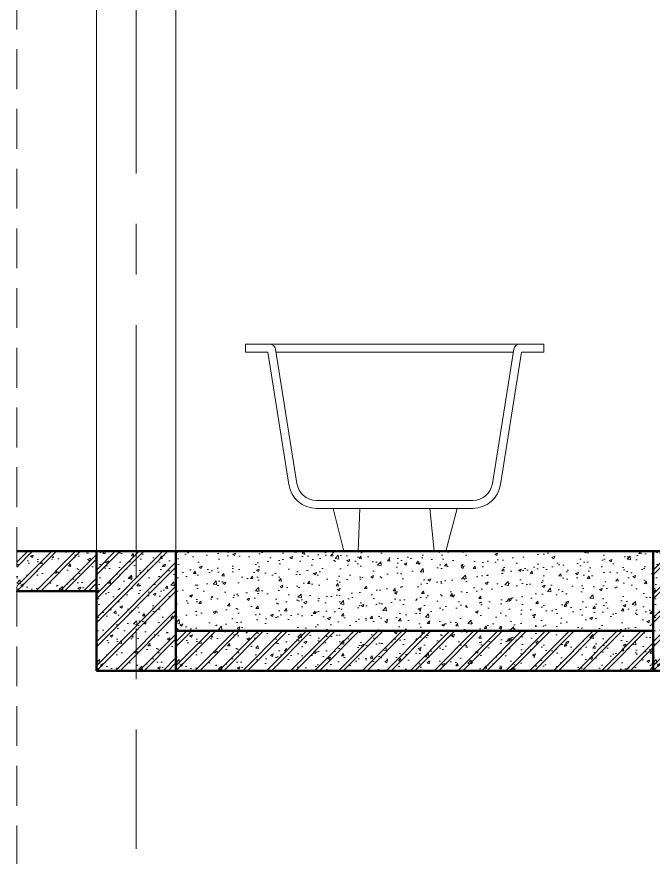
# Model space of a CAD drawing. Header units: inches. Extents: x 88947 to 296847, y 35049 to 161062.
# Drawn here: x 261022 to 262622, y 125091 to 127202 of the extents above; entities that cross this region are included whole.
import ezdxf

# ---------------------------------------------------------------- set-up
doc = ezdxf.new("R2010")
doc.units = ezdxf.units.IN
doc.header["$MEASUREMENT"] = 0
for name, pattern in [('ACAD_ISO03W100', [30, 12, -18]), ('CENTER', [50.800000000000004, 31.75, -6.35, 6.35, -6.35]), ('DASHED', [0.75, 0.5, -0.25])]:
    doc.linetypes.add(name, pattern=pattern)
for name, color, linetype, lineweight in [('HACTH', 8, 'Continuous', 5), ('KHUNG 2', 144, 'Continuous', 18), ('THAY', 3, 'Continuous', 18), ('TRUC', 252, 'ACAD_ISO03W100', 13), ('TUONG', 4, 'Continuous', 50), ('vdung', 56, 'Continuous', 9)]:
    doc.layers.add(name, color=color, linetype=linetype, lineweight=lineweight)

# ---------------------------------------------------------------- blocks, each defined once
blk = doc.blocks.new('A$C44274471')
at = {"linetype": 'Continuous', "ltscale": 3}
for p, q in [((-6.226236746442737e-05, 519.9998823303558), (-6.226236746442737e-05, 499.9998823303558)), ((60.38897412597271, 519.9998823303558), (689.6109013492915, 519.9998823303558)), ((749.9999377376316, 519.9998823303558), (749.9999377376316, 499.9998823303558)), ((76.37755491524422, 499.9998823303558), (673.62232056002, 499.9998823303704)), ((220.2015951168378, 107.6242188757842), (247.5972583650528, -0.0001176696296170121)), ((287.6900642446217, 107.6242188757842), (283.4720999473739, -0.0001176696296170121)), ((463.4415491208583, 107.6242188757842), (474.6896025380793, -0.0001176696296170121)), ((532.3361549722704, 107.6242188757842), (503.9936048129402, -0.0001176696296170121))]:
    blk.add_line(p, q, dxfattribs=at)
for points in [[(749.9999377376316, 519.9998823303558), (689.6109013492915, 519.9998823303558, 0.3685549200807803), (674.7986006435331, 507.3654156321663), (620.9749029533359, 170.3366387922815, -0.3719920061288675), (571.5088420981865, 127.6242188757842), (178.4910333771059, 127.6242188757842, -0.3719920061288667), (129.0249725219419, 170.3366387922815), (75.20127483174565, 507.3654156321663, 0.3685549200807803), (60.38897412597271, 519.9998823303558), (-6.226236746442737e-05, 519.9998823303558)], [(749.9999377376316, 499.9998823303558), (693.8757576161097, 499.9998823303558), (640.7421045483152, 167.2919698129208, -0.3714592793588116), (571.5088420981865, 107.6242188757842), (178.4910333771059, 107.6242188757842, -0.3714592779443447), (109.2577709813731, 167.2919694722314), (56.12411785916902, 499.9998823303558), (-6.226236746442737e-05, 499.9998823303558)]]:
    blk.add_lwpolyline(points, format="xyb", dxfattribs=at)

msp = doc.modelspace()

# ---------------------------------------------------------------- hatches: boundary and pattern name
at = {"layer": 'HACTH'}
h = msp.add_hatch(dxfattribs=at)
h.set_pattern_fill('CHAU-01', color=256, scale=10, style=0, pattern_type=2)
h.set_pattern_definition([(49.99999999999999, (261022.3897334903, 125759.4662624837), (71.72601826007535, -6.275213498259511), [7.5, -82.5]), (355, (261022.3897334903, 125759.4662624837), (-13.8751333613, 75.21921337000119), [6, -66]), (100.4514, (261028.3669014903, 125758.9433284837), (57.85093817140216, 68.94395420609536), [6.374018999999998, -70.11421119999996]), (46.18420000000001, (261022.3897334903, 125779.4662624837), (106.7241048625644, -16.55190143290181), [11.25, -123.75]), (96.6356, (261031.2834079903, 125778.0869317837), (93.46627055487033, 97.41178709004417), [9.561028799999999, -105.1713]), (351.1842, (261022.3897334903, 125779.4662624837), (93.46619451336272, 97.41186009253246), [9, -99]), (21, (261032.3897334903, 125774.4662624837), (59.69070521184616, -40.26188906653388), [7.5, -82.5]), (326.0000000000001, (261032.3897334903, 125774.4662624837), (24.33153319215817, 72.5150045046853), [6, -66]), (71.4514, (261037.3639567903, 125771.1111018837), (84.02226285814899, 32.25304967099524), [6.374019000000001, -70.1142112]), (37.50000000000001, (261022.3897334903, 125759.4662624837), (1.215985531729067, 33.28938538313115), [0, -65.19999999999999, 0, -67, 0, -66.25]), (7.499999999999999, (261022.3897334903, 125759.4662624837), (26.30695374421486, 39.44117118823603), [0, -38.2, 0, -63.7, 0, -25.25]), (327.5, (261000.0897334903, 125759.4662624837), (53.38224361724091, -2.25548717343798), [0, -25, 0, -78, 0, -103.5]), (317.5, (260990.0897334903, 125759.4662624837), (58.31861693423862, 10.01049823323176), [0, -32.5, 0, -51.8, 0, -73.5]), (45, (261022.3897334903, 125759.4662624837), (-30.05203820042827, 30.05203820042827), []), (45, (261022.3897334903, 125771.7162624837), (-30.05203820042827, 30.05203820042827), [])])
h.paths.add_polyline_path([(261022.3897334902, 125859.466262485), (261022.3897334903, 125759.466262485), (261222.3897334903, 125759.4662624837), (261222.3897334903, 125859.4662624837)])
h = msp.add_hatch(dxfattribs=at)
h.set_pattern_fill('CHAU-01', color=256, scale=10, style=0, pattern_type=2)
h.set_pattern_definition([(49.99999999999999, (261222.3897334903, 125559.4662625058), (71.72601826007535, -6.275213498259511), [7.5, -82.5]), (355, (261222.3897334903, 125559.4662625058), (-13.8751333613, 75.21921337000119), [6, -66]), (100.4514, (261228.3669014903, 125558.9433285058), (57.85093817140216, 68.94395420609536), [6.374018999999998, -70.11421119999996]), (46.18420000000001, (261222.3897334903, 125579.4662625058), (106.7241048625644, -16.55190143290181), [11.25, -123.75]), (96.6356, (261231.2834079903, 125578.0869318058), (93.46627055487033, 97.41178709004417), [9.561028799999999, -105.1713]), (351.1842, (261222.3897334903, 125579.4662625058), (93.46619451336272, 97.41186009253246), [9, -99]), (21, (261232.3897334903, 125574.4662625058), (59.69070521184616, -40.26188906653388), [7.5, -82.5]), (326.0000000000001, (261232.3897334903, 125574.4662625058), (24.33153319215817, 72.5150045046853), [6, -66]), (71.4514, (261237.3639567903, 125571.1111019058), (84.02226285814899, 32.25304967099524), [6.374019000000001, -70.1142112]), (37.50000000000001, (261222.3897334903, 125559.4662625058), (1.215985531729067, 33.28938538313115), [0, -65.19999999999999, 0, -67, 0, -66.25]), (7.499999999999999, (261222.3897334903, 125559.4662625058), (26.30695374421486, 39.44117118823603), [0, -38.2, 0, -63.7, 0, -25.25]), (327.5, (261200.0897334903, 125559.4662625058), (53.38224361724091, -2.25548717343798), [0, -25, 0, -78, 0, -103.5]), (317.5, (261190.0897334903, 125559.4662625058), (58.31861693423862, 10.01049823323176), [0, -32.5, 0, -51.8, 0, -73.5]), (45, (261222.3897334903, 125559.4662625058), (-30.05203820042827, 30.05203820042827), []), (45, (261222.3897334903, 125571.7162625058), (-30.05203820042827, 30.05203820042827), [])])
h.paths.add_polyline_path([(261422.3897334903, 125859.4662624751), (261322.3897334903, 125859.4662624751), (261322.3897334903, 125559.4662625058), (261422.3897334903, 125559.4662625058), (261422.3897334903, 125659.4662625058)])
h.paths.add_polyline_path([(261322.3897334903, 125859.4662624751), (261222.3897334903, 125859.4662624751), (261222.3897334903, 125759.4662624837), (261222.3897334903, 125559.4662625058), (261322.3897334903, 125559.4662625058)])
h = msp.add_hatch(dxfattribs=at)
h.set_pattern_fill('AR-CONC', color=256, scale=10, style=0)
h.set_pattern_definition([(49.99999999999999, (261422.3897334903, 125659.4662625058), (71.72601826007535, -6.275213498259511), [7.5, -82.5]), (355, (261422.3897334903, 125659.4662625058), (-13.8751333613, 75.21921337000119), [6, -66]), (100.4514, (261428.3669014903, 125658.9433285058), (57.85093817140216, 68.94395420609536), [6.374018999999998, -70.11421119999996]), (46.18420000000001, (261422.3897334903, 125679.4662625058), (106.7241048625644, -16.55190143290181), [11.25, -123.75]), (96.6356, (261431.2834079903, 125678.0869318058), (93.46627055487033, 97.41178709004417), [9.561028799999999, -105.1713]), (351.1842, (261422.3897334903, 125679.4662625058), (93.46619451336272, 97.41186009253246), [9, -99]), (21, (261432.3897334903, 125674.4662625058), (59.69070521184616, -40.26188906653388), [7.5, -82.5]), (326.0000000000001, (261432.3897334903, 125674.4662625058), (24.33153319215817, 72.5150045046853), [6, -66]), (71.4514, (261437.3639567903, 125671.1111019058), (84.02226285814899, 32.25304967099524), [6.374019000000001, -70.1142112]), (37.50000000000001, (261422.3897334903, 125659.4662625058), (1.215985531729067, 33.28938538313115), [0, -65.19999999999999, 0, -67, 0, -66.25]), (7.499999999999999, (261422.3897334903, 125659.4662625058), (26.30695374421486, 39.44117118823603), [0, -38.2, 0, -63.7, 0, -25.25]), (327.5, (261400.0897334903, 125659.4662625058), (53.38224361724091, -2.25548717343798), [0, -25, 0, -78, 0, -103.5]), (317.5, (261390.0897334903, 125659.4662625058), (58.31861693423862, 10.01049823323176), [0, -32.5, 0, -51.8, 0, -73.5])])
h.paths.add_polyline_path([(261422.3897334903, 125859.4662625058), (261422.3897334903, 125659.4662625058), (262622.3897331954, 125659.4662625167), (262622.3897331954, 125859.4662624751)])
h = msp.add_hatch(dxfattribs=at)
h.set_pattern_fill('CHAU-01', color=256, scale=10, style=0, pattern_type=2)
h.set_pattern_definition([(49.99999999999999, (262622.3897331954, 125559.4662624751), (71.72601826007535, -6.275213498259511), [7.5, -82.5]), (355, (262622.3897331954, 125559.4662624751), (-13.8751333613, 75.21921337000119), [6, -66]), (100.4514, (262628.3669011954, 125558.9433284751), (57.85093817140216, 68.94395420609536), [6.374018999999998, -70.11421119999996]), (46.18420000000001, (262622.3897331954, 125579.4662624751), (106.7241048625644, -16.55190143290181), [11.25, -123.75]), (96.6356, (262631.2834076954, 125578.0869317751), (93.46627055487033, 97.41178709004417), [9.561028799999999, -105.1713]), (351.1842, (262622.3897331954, 125579.4662624751), (93.46619451336272, 97.41186009253246), [9, -99]), (21, (262632.3897331954, 125574.4662624751), (59.69070521184616, -40.26188906653388), [7.5, -82.5]), (326.0000000000001, (262632.3897331954, 125574.4662624751), (24.33153319215817, 72.5150045046853), [6, -66]), (71.4514, (262637.3639564954, 125571.1111018751), (84.02226285814899, 32.25304967099524), [6.374019000000001, -70.1142112]), (37.50000000000001, (262622.3897331954, 125559.4662624751), (1.215985531729067, 33.28938538313115), [0, -65.19999999999999, 0, -67, 0, -66.25]), (7.499999999999999, (262622.3897331954, 125559.4662624751), (26.30695374421486, 39.44117118823603), [0, -38.2, 0, -63.7, 0, -25.25]), (327.5, (262600.0897331954, 125559.4662624751), (53.38224361724091, -2.25548717343798), [0, -25, 0, -78, 0, -103.5]), (317.5, (262590.0897331954, 125559.4662624751), (58.31861693423862, 10.01049823323176), [0, -32.5, 0, -51.8, 0, -73.5]), (45, (262622.3897331954, 125559.4662624751), (-30.05203820042827, 30.05203820042827), []), (45, (262622.3897331954, 125571.7162624751), (-30.05203820042827, 30.05203820042827), [])])
h.paths.add_polyline_path([(262822.3897331954, 125859.4662624751), (262622.3897331954, 125859.4662624751), (262622.3897331954, 125559.4662624751), (262822.3897331954, 125559.4662624751)])
h = msp.add_hatch(dxfattribs=at)
h.set_pattern_fill('CHAU-01', color=256, scale=10, style=0, pattern_type=2)
h.set_pattern_definition([(49.99999999999999, (261422.3897334903, 125559.4662625058), (71.72601826007535, -6.275213498259511), [7.5, -82.5]), (355, (261422.3897334903, 125559.4662625058), (-13.8751333613, 75.21921337000119), [6, -66]), (100.4514, (261428.3669014903, 125558.9433285058), (57.85093817140216, 68.94395420609536), [6.374018999999998, -70.11421119999996]), (46.18420000000001, (261422.3897334903, 125579.4662625058), (106.7241048625644, -16.55190143290181), [11.25, -123.75]), (96.6356, (261431.2834079903, 125578.0869318058), (93.46627055487033, 97.41178709004417), [9.561028799999999, -105.1713]), (351.1842, (261422.3897334903, 125579.4662625058), (93.46619451336272, 97.41186009253246), [9, -99]), (21, (261432.3897334903, 125574.4662625058), (59.69070521184616, -40.26188906653388), [7.5, -82.5]), (326.0000000000001, (261432.3897334903, 125574.4662625058), (24.33153319215817, 72.5150045046853), [6, -66]), (71.4514, (261437.3639567903, 125571.1111019058), (84.02226285814899, 32.25304967099524), [6.374019000000001, -70.1142112]), (37.50000000000001, (261422.3897334903, 125559.4662625058), (1.215985531729067, 33.28938538313115), [0, -65.19999999999999, 0, -67, 0, -66.25]), (7.499999999999999, (261422.3897334903, 125559.4662625058), (26.30695374421486, 39.44117118823603), [0, -38.2, 0, -63.7, 0, -25.25]), (327.5, (261400.0897334903, 125559.4662625058), (53.38224361724091, -2.25548717343798), [0, -25, 0, -78, 0, -103.5]), (317.5, (261390.0897334903, 125559.4662625058), (58.31861693423862, 10.01049823323176), [0, -32.5, 0, -51.8, 0, -73.5]), (45, (261422.3897334903, 125559.4662625058), (-30.05203820042827, 30.05203820042827), []), (45, (261422.3897334903, 125571.7162625058), (-30.05203820042827, 30.05203820042827), [])])
h.paths.add_polyline_path([(262622.3897331954, 125559.4662625167), (262622.3897331954, 125659.4662625167), (261422.3897334903, 125659.4662625058), (261422.3897334903, 125559.4662625058)])

# ---------------------------------------------------------------- linework, layer by layer
at = {"layer": 'KHUNG 2', "linetype": 'DASHED', "ltscale": 200}
msp.add_lwpolyline([(263622.4023317064, 125070.2920990052), (261022.3897334903, 125070.2920990052), (261022.3897334903, 128240.6267400703), (263622.4023317064, 128240.6267400703)], close=True, dxfattribs=at)
at = {"layer": 'THAY'}
msp.add_lwpolyline([(261222.3897336561, 125859.4662624751), (261422.3897334903, 125859.4662624751), (261422.3897334903, 127659.4662625058), (261222.3897336561, 127659.4662625058)], close=True, dxfattribs=at)
at = {"layer": 'TRUC', "linetype": 'CENTER', "ltscale": 20}
for points in [[(261322.3897334903, 128459.4681858995), (261322.3897334903, 125111.6194352275)], [(263622.4023317064, 125859.4662625058), (261022.3897334903, 125859.4662625058)]]:
    msp.add_lwpolyline(points, dxfattribs=at)
at = {"layer": 'TUONG'}
for points in [[(261022.3897334903, 125759.466262485), (261222.3897334903, 125759.4662624837), (261222.3897334903, 125859.4662624837), (261022.3897334903, 125859.466262485)], [(261422.3897334903, 125859.4662625058), (262622.3897333612, 125859.4662624751)]]:
    msp.add_lwpolyline(points, dxfattribs=at)
for points in [[(261222.3897334903, 125559.4662625058), (261422.3897334903, 125559.4662625058), (261422.3897334903, 125859.4662625058), (261222.3897334903, 125859.4662625058)], [(262622.3897331954, 125559.4662624751), (262822.3897331954, 125559.4662624751), (262822.3897331954, 125859.4662624751), (262622.3897331954, 125859.4662624751)], [(261422.3897334903, 125559.4662625058), (262622.3897333568, 125559.4662625167), (262622.3897333568, 125659.4662625167), (261422.3897334903, 125659.4662625058)]]:
    msp.add_lwpolyline(points, close=True, dxfattribs=at)

# ---------------------------------------------------------------- block references
at = {"layer": 'vdung'}
msp.add_blockref('A$C44274471', (261597.3897334258, 125859.4581730601), dxfattribs=at)

doc.saveas('drawing.dxf')
